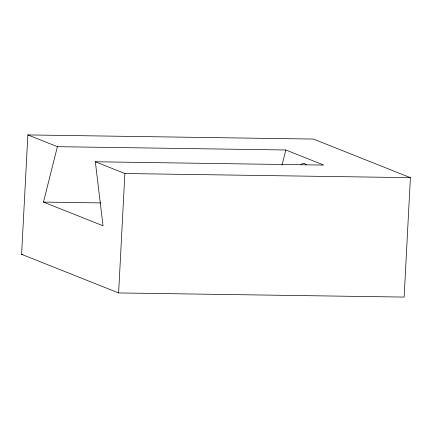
<?xml version="1.0" encoding="UTF-8"?>
<svg xmlns="http://www.w3.org/2000/svg" width="432" height="432" viewBox="0 0 432 432"><rect width="100%" height="100%" fill="white"/><g stroke="black" fill="none" stroke-linecap="round" stroke-linejoin="round"><path stroke-width="0.65" d="M21.6 254.34L27.859 134.924L313.378 139.061L410.4 177.66L404.141 297.076L118.622 292.939L21.6 254.34L22.945 254.362M118.622 292.939L124.88 173.518L95.337 161.768L103.021 225.774L43.459 202.084L57.402 146.675L285.822 149.985L323.757 165.078L95.337 161.768M282.047 164.981L285.822 149.985M124.88 173.518L410.4 177.66M43.459 202.084L100.732 202.916M27.859 134.924L57.402 146.675M300.91 164.781A24.073 7.587 -89.2 0 1 306.261 164.948"/></g></svg>
